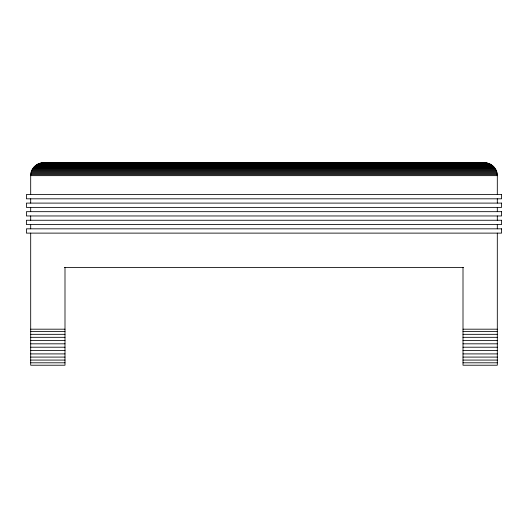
<?xml version="1.0" encoding="UTF-8"?>
<svg xmlns="http://www.w3.org/2000/svg" width="528" height="528" viewBox="0 0 528 528"><rect width="100%" height="100%" fill="white"/><g stroke="black" fill="none" stroke-linecap="round" stroke-linejoin="round"><path stroke-width="0.79" d="M30.69 194.522L30.69 175.652C30.525 168.775 36.676 162.617 43.553 162.782M42.596 162.822L485.404 162.822C491.924 163.172 497.449 169.125 497.31 175.652L497.31 194.522M41.639 162.928L486.361 162.928M40.689 163.106L487.311 163.106M39.765 163.357L488.235 163.357M38.854 163.673L489.146 163.673M37.97 164.056L490.03 164.056M37.125 164.505L490.875 164.505M36.307 165.02L491.693 165.02M35.534 165.594L492.466 165.594M34.802 166.221L493.198 166.221M34.122 166.901L493.878 166.901M33.495 167.627L494.505 167.627M32.927 168.406L495.073 168.406M32.413 169.217L495.587 169.217M31.964 170.069L496.036 170.069M31.581 170.947L496.419 170.947M31.258 171.857L496.742 171.857M31.013 172.788L496.987 172.788M30.835 173.732L497.165 173.732M30.723 174.689L497.277 174.689M30.69 175.652L497.31 175.652M64.449 267.432L463.511 267.432M30.69 329.188L64.997 329.188M463.003 329.188L497.31 329.188M30.69 331.604L64.997 331.604M463.003 331.604L497.31 331.604M30.69 334.33L64.997 334.33M463.003 334.33L497.31 334.33M30.69 337.319L64.997 337.319M463.003 337.319L497.31 337.319M30.69 340.501L64.997 340.501M463.003 340.501L497.31 340.501M30.69 343.82L64.997 343.82M463.003 343.82L497.31 343.82M30.69 347.206L64.997 347.206M463.003 347.206L497.31 347.206M30.69 350.585L64.997 350.585M463.003 350.585L497.31 350.585M30.69 353.905L64.997 353.905M463.003 353.905L497.31 353.905M30.69 357.086L64.997 357.086M463.003 357.086L497.31 357.086M30.69 360.076L64.997 360.076M463.003 360.076L497.31 360.076M30.69 362.802L64.997 362.802M463.003 362.802L497.31 362.802M484.447 162.782L485.404 162.822M497.31 198.812L497.31 203.102M497.31 207.385L497.31 211.675M497.31 215.965L497.31 220.255M497.31 224.545L497.31 228.829M497.31 233.119L497.31 365.218L463.003 365.218L463.003 267.432M64.997 267.432L64.997 365.218L30.69 365.218L30.69 233.119M30.69 198.812L30.69 203.102M30.69 207.385L30.69 211.675M30.69 215.965L30.69 220.255M30.69 224.545L30.69 228.829M501.6 194.522L26.4 194.522L26.4 198.812L501.6 198.812L501.6 194.522M501.6 203.102L26.4 203.102L26.4 207.385L501.6 207.385L501.6 203.102M501.6 211.675L26.4 211.675L26.4 215.965L501.6 215.965L501.6 211.675M501.6 220.255L26.4 220.255L26.4 224.545L501.6 224.545L501.6 220.255M501.6 228.829L26.4 228.829L26.4 233.119L501.6 233.119L501.6 228.829"/></g></svg>
